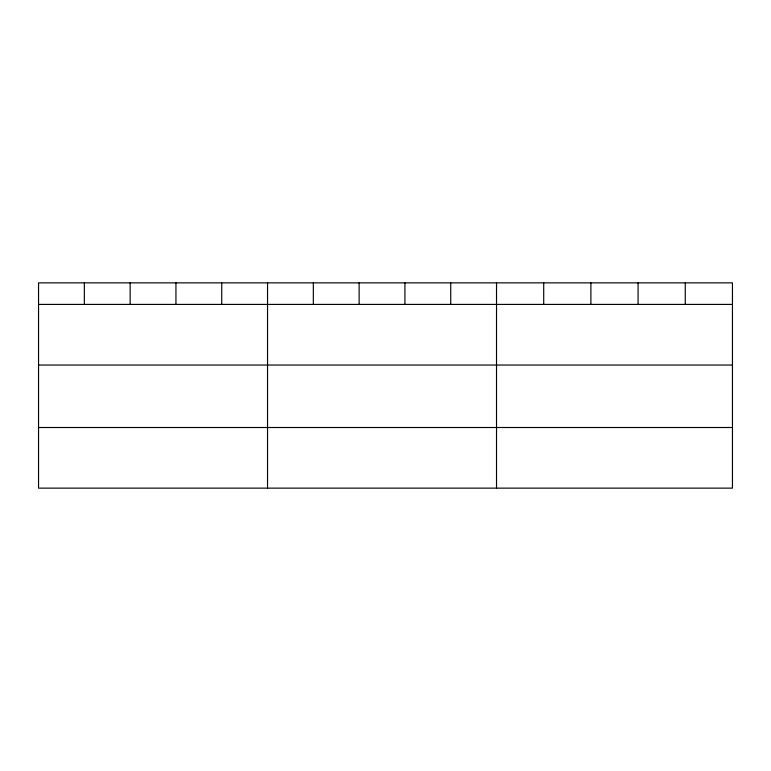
<?xml version="1.0" encoding="UTF-8"?>
<svg xmlns="http://www.w3.org/2000/svg" width="771" height="771" viewBox="0 0 771 771"><rect width="100%" height="100%" fill="white"/><g stroke="black" fill="none" stroke-linecap="round" stroke-linejoin="round"><path stroke-width="1.16" d="M732.45 304.41L732.45 488.139L38.55 488.139L38.55 282.861L732.45 282.861L732.45 304.41L38.55 304.41M38.55 365.04L732.45 365.04M38.55 427.51L732.45 427.51M685.265 282.861L685.265 304.41M638.08 282.861L638.08 304.41M590.894 282.861L590.894 304.41M543.709 282.861L543.709 304.41M496.524 282.861L496.524 488.139M450.727 282.861L450.727 304.41M404.929 282.861L404.929 304.41M359.132 282.861L359.132 304.41M313.334 282.861L313.334 304.41M267.537 282.861L267.537 488.139M221.74 282.861L221.74 304.41M175.942 282.861L175.942 304.41M130.145 282.861L130.145 304.41M84.347 282.861L84.347 304.41"/></g></svg>
